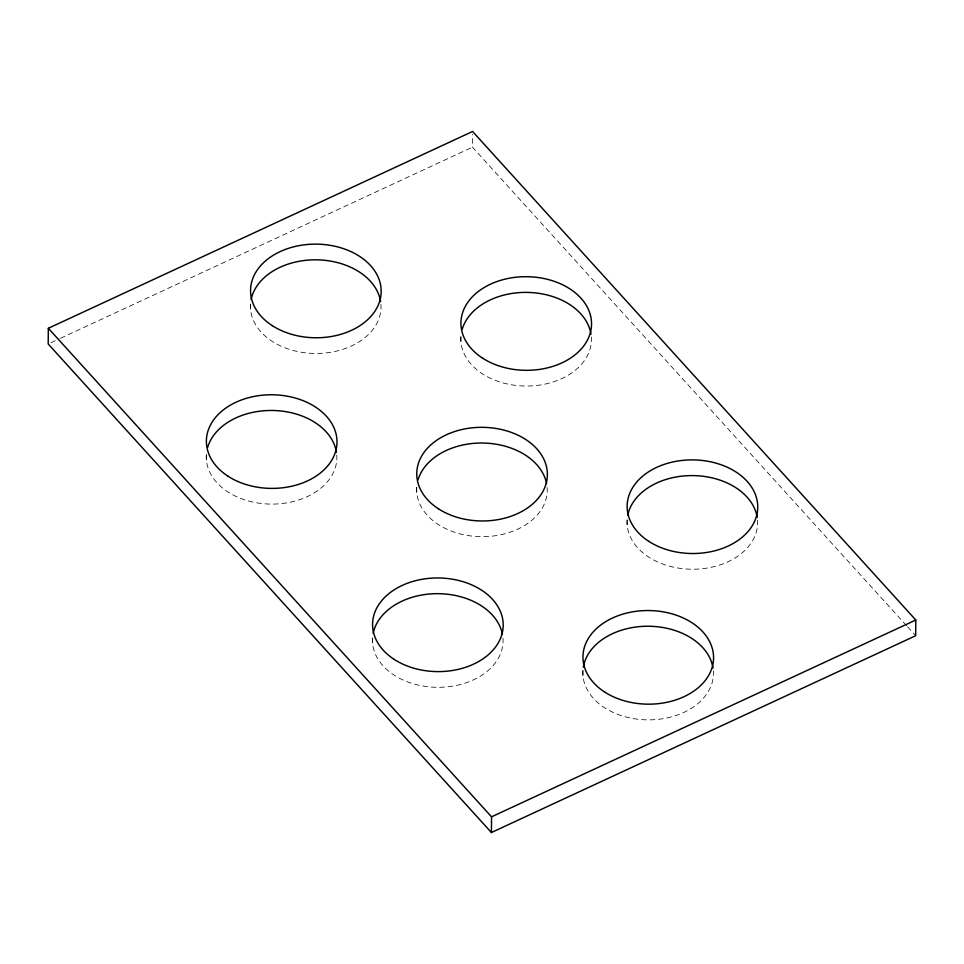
<?xml version="1.0" encoding="UTF-8"?>
<svg xmlns="http://www.w3.org/2000/svg" width="964" height="964" viewBox="0 0 964 964"><rect width="100%" height="100%" fill="white"/><g stroke="black" fill="none" stroke-linecap="round" stroke-linejoin="round"><path stroke-width="0.72" stroke-dasharray="4.82 3.62" d="M206.344 459.575L206.392 453.863M250.52 308.938L250.58 301.804M372.55 642.783L372.598 637.071M416.725 492.134L416.785 485M460.9 341.497L460.961 334.363M906.558 625.684L472.456 147.179L472.565 134.333M582.931 675.342L582.991 668.209M627.106 524.705L627.166 517.56M50.923 342.714L59.117 338.918M60.479 338.28L472.456 147.179M907.57 626.793L915.667 635.722M380.937 304.359A65.311 46.814 0.5 0 1 314.553 353.451A65.311 46.814 0.5 0 1 250.688 302.13M336.761 454.996A65.311 46.814 0.5 0 1 271.342 504.1A65.311 46.814 0.5 0 1 206.368 454.14M547.142 487.555A65.311 46.814 0.5 0 1 480.759 536.659A65.311 46.814 0.5 0 1 416.894 485.338M757.511 520.126A65.311 46.814 0.5 0 1 691.14 569.218A65.311 46.814 0.5 0 1 627.275 517.897M713.348 670.763A65.311 46.814 0.5 0 1 646.965 719.855A65.311 46.814 0.5 0 1 583.1 668.534M502.967 638.204A65.311 46.814 0.5 0 1 437.536 687.308A65.311 46.814 0.5 0 1 372.574 637.337M591.318 336.918A65.311 46.814 0.5 0 1 524.934 386.022A65.311 46.814 0.5 0 1 461.069 334.689"/><path stroke-width="1.45" d="M48.333 328.278L48.2 343.979L491.411 832.522L915.667 635.722L915.8 620.021L472.589 131.478L48.333 328.278L491.544 816.821L491.411 832.522M491.544 816.821L915.8 620.021M251.146 299.418A65.311 46.814 0.5 0 1 316.915 259.834A65.311 46.814 0.5 0 1 380.623 301.66M207.646 447.392A65.311 46.814 0.5 0 1 274.632 410.531A65.311 46.814 0.5 0 1 336.448 452.297M418.014 479.952A65.311 46.814 0.5 0 1 484.061 443.066A65.311 46.814 0.5 0 1 546.576 483.506M627.733 515.186A65.311 46.814 0.5 0 1 693.502 475.601A65.311 46.814 0.5 0 1 757.198 517.427M583.304 667.172A65.311 46.814 0.5 0 1 648.374 626.239A65.311 46.814 0.5 0 1 713.023 668.064M373.176 633.264A65.311 46.814 0.5 0 1 437.993 593.667A65.311 46.814 0.5 0 1 502.401 634.143M462.19 329.314A65.311 46.814 0.5 0 1 529.188 292.454A65.311 46.814 0.5 0 1 590.992 334.219M482.663 358.198A65.311 46.814 0.5 0 0 590.149 333.399A65.311 46.814 0.5 0 0 505.907 278.933A65.311 46.814 0.5 0 0 482.663 358.198M438.487 508.835A65.311 46.814 0.5 0 0 545.986 484.048A65.311 46.814 0.5 0 0 461.732 429.57A65.311 46.814 0.5 0 0 438.487 508.835M394.312 659.472A65.311 46.814 0.5 0 0 501.81 634.686A65.311 46.814 0.5 0 0 417.557 580.207A65.311 46.814 0.5 0 0 394.312 659.472M648.868 541.394A65.311 46.814 0.5 0 0 756.354 516.608A65.311 46.814 0.5 0 0 672.113 462.13A65.311 46.814 0.5 0 0 648.868 541.394M604.693 692.044A65.311 46.814 0.5 0 0 712.179 667.245A65.311 46.814 0.5 0 0 627.938 612.779A65.311 46.814 0.5 0 0 604.693 692.044M272.282 325.639A65.311 46.814 0.5 0 0 379.78 300.84A65.311 46.814 0.5 0 0 295.526 246.374A65.311 46.814 0.5 0 0 272.282 325.639M228.119 476.276A65.311 46.814 0.5 0 0 335.605 451.477A65.311 46.814 0.5 0 0 251.351 397.011A65.311 46.814 0.5 0 0 228.119 476.276"/></g></svg>
